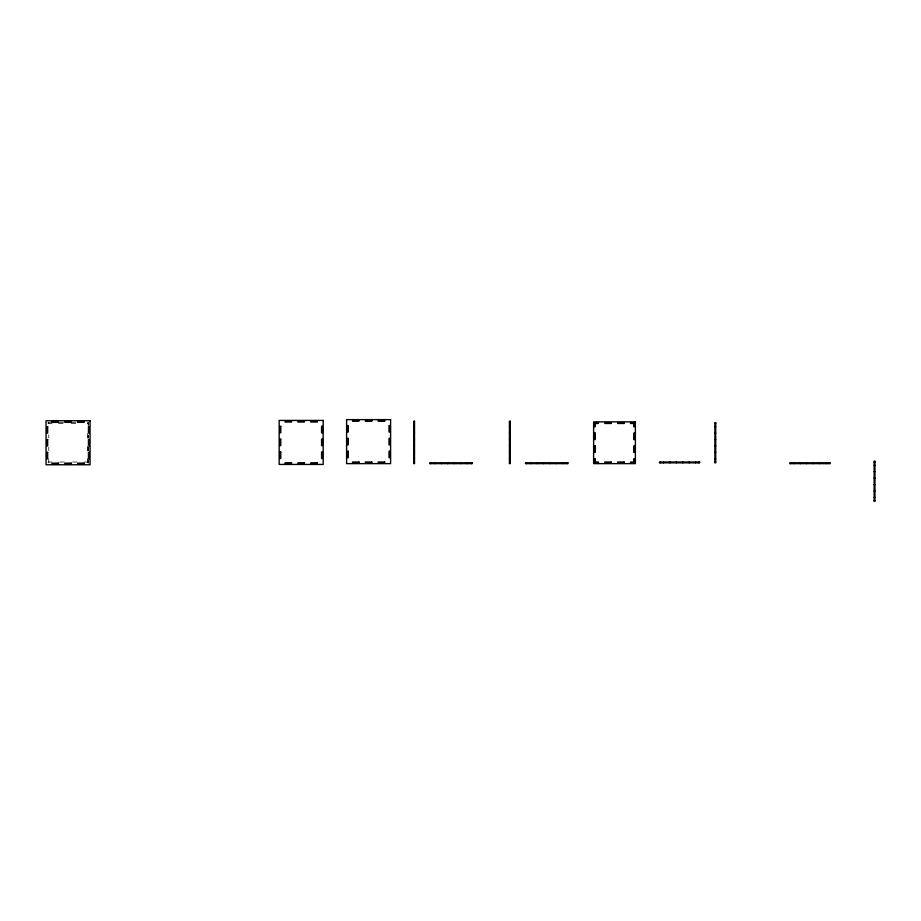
<?xml version="1.0" encoding="UTF-8"?>
<svg xmlns="http://www.w3.org/2000/svg" width="921" height="921" viewBox="0 0 921 921"><rect width="100%" height="100%" fill="white"/><g stroke="black" fill="none" stroke-linecap="round" stroke-linejoin="round"><path stroke-width="0.69" stroke-dasharray="4.61 3.45" d="M47.973 422.67L51.99 422.67M59.22 422.67L63.561 422.67M71.274 422.67L77.698 422.67M47.973 423.476L51.99 423.476M58.414 423.476L63.561 423.476M71.274 423.476L76.408 423.476M87.334 423.476L88.14 423.476M47.973 462.031L51.99 462.031M59.704 462.031L64.838 462.031M72.552 462.031L77.698 462.031M84.122 462.031L88.14 462.031M88.462 422.348L88.462 425.168M88.462 435.011L88.462 437.82M88.462 447.249L88.462 450.484M88.462 460.339L88.462 463.148M88.14 425.479L88.14 422.67L87.334 422.67L87.334 426.688M88.14 435.322L88.14 438.131M88.14 447.249L88.14 450.783M88.14 458.808L88.14 462.826M87.334 433.469L87.334 439.536M87.334 446.317L87.334 452.384M87.334 458.808L87.334 462.826M48.778 422.67L48.778 423.476M48.778 434.896L48.778 437.751M48.778 447.249L48.778 450.599M48.778 458.808L48.778 462.826"/><path stroke-width="1.38" d="M413.713 422.025L414.508 422.025M509.44 422.025L510.246 422.025M714.892 423.476L715.698 423.476M413.713 426.365L414.508 426.365M509.44 426.365L510.246 426.365M714.892 426.688L715.698 426.688M413.713 432.789L414.508 432.789M509.44 432.789L510.246 432.789M714.892 433.112L715.698 433.112M413.713 439.213L414.508 439.213M509.44 439.213L510.246 439.213M714.892 439.536L715.698 439.536M413.713 445.637L414.508 445.637M509.44 445.637L510.246 445.637M714.892 445.96L715.698 445.96M413.713 452.061L414.508 452.061M509.44 452.061L510.246 452.061M714.892 452.384L715.698 452.384M413.713 458.497L414.508 458.497M509.44 458.497L510.246 458.497M714.892 458.808L715.698 458.808M714.892 462.031L715.698 462.031M874.144 462.031L874.95 462.031M413.713 462.826L414.508 462.826M509.44 462.826L510.246 462.826M874.144 465.243L874.95 465.243M874.144 471.667L874.95 471.667M874.144 478.091L874.95 478.091M874.144 484.515L874.95 484.515M874.144 490.939L874.95 490.939M874.144 497.363L874.95 497.363M874.144 500.575L874.95 500.575M829.165 462.826L829.165 463.631M825.953 462.826L825.953 463.631M819.529 462.826L819.529 463.631M813.105 462.826L813.105 463.631M806.681 462.826L806.681 463.631M800.257 462.826L800.257 463.631M793.833 462.826L793.833 463.631M790.621 462.826L790.621 463.631M698.832 462.031L698.832 462.826M695.62 462.031L695.62 462.826M689.196 462.031L689.196 462.826M682.772 462.031L682.772 462.826M676.348 462.031L676.348 462.826M669.912 462.031L669.912 462.826M663.488 462.031L663.488 462.826M660.276 462.031L660.276 462.826M567.117 462.826L567.117 463.631M562.777 462.826L562.777 463.631M556.353 462.826L556.353 463.631M549.929 462.826L549.929 463.631M543.494 462.826L543.494 463.631M537.07 462.826L537.07 463.631M530.646 462.826L530.646 463.631M526.317 462.826L526.317 463.631M471.379 462.826L471.379 463.631M467.039 462.826L467.039 463.631M460.615 462.826L460.615 463.631M454.191 462.826L454.191 463.631M447.767 462.826L447.767 463.631M441.332 462.826L441.332 463.631M434.908 462.826L434.908 463.631M430.579 462.826L430.579 463.631M390.608 419.619L346.595 419.619L346.595 463.631L390.608 463.631L390.608 419.619M323.179 420.425L279.167 420.425L279.167 464.437L323.179 464.437L323.179 420.425M358.96 420.425L352.536 420.425L352.536 421.231L358.96 421.231L358.96 420.425M371.819 420.425L365.384 420.425L365.384 421.231L371.819 421.231L371.819 420.425M384.667 420.425L378.243 420.425L378.243 421.231L384.667 421.231L384.667 420.425M90.062 420.747L46.05 420.747L46.05 464.76L90.062 464.76L90.062 420.747M291.531 421.231L285.107 421.231L285.107 422.025L291.531 422.025L291.531 421.231M304.379 421.231L297.955 421.231L297.955 422.025L304.379 422.025L304.379 421.231M317.227 421.231L310.803 421.231L310.803 422.025L317.227 422.025L317.227 421.231M414.508 421.231L413.713 421.231L413.713 463.631L414.508 463.631L414.508 421.231M510.246 421.231L509.44 421.231L509.44 463.631L510.246 463.631L510.246 421.231M58.414 421.542L51.99 421.542L51.99 422.348L58.414 422.348L58.414 421.542M71.274 421.542L64.838 421.542L64.838 422.348L71.274 422.348L71.274 421.542M84.122 421.542L77.698 421.542L77.698 422.348L84.122 422.348L84.122 421.542M635.386 421.864L593.619 421.864L593.619 463.631L635.386 463.631L635.386 421.864M598.431 422.67L594.425 422.67L594.425 426.688L595.219 426.688L595.219 423.476L598.431 423.476L598.431 422.67M611.291 422.67L604.867 422.67L604.867 423.476L611.291 423.476L611.291 422.67M624.139 422.67L617.715 422.67L617.715 423.476L624.139 423.476L624.139 422.67M634.581 422.67L630.563 422.67L630.563 423.476L633.775 423.476L633.775 426.688L634.581 426.688L634.581 422.67M715.698 422.67L714.892 422.67L714.892 462.826L715.698 462.826L715.698 422.67M348.196 425.56L347.401 425.56L347.401 431.984L348.196 431.984L348.196 425.56M389.802 425.56L389.007 425.56L389.007 431.984L389.802 431.984L389.802 425.56M280.767 426.365L279.961 426.365L279.961 432.789L280.767 432.789L280.767 426.365M322.373 426.365L321.567 426.365L321.567 432.789L322.373 432.789L322.373 426.365M47.662 426.688L46.856 426.688L46.856 433.112L47.662 433.112L47.662 426.688M89.256 426.688L88.462 426.688L88.462 433.112L89.256 433.112L89.256 426.688M595.219 433.112L594.425 433.112L594.425 439.536L595.219 439.536L595.219 433.112M634.581 433.112L633.775 433.112L633.775 439.536L634.581 439.536L634.581 433.112M348.196 438.408L347.401 438.408L347.401 444.843L348.196 444.843L348.196 438.408M389.802 438.408L389.007 438.408L389.007 444.843L389.802 444.843L389.802 438.408M280.767 439.213L279.961 439.213L279.961 445.637L280.767 445.637L280.767 439.213M322.373 439.213L321.567 439.213L321.567 445.637L322.373 445.637L322.373 439.213M47.662 439.536L46.856 439.536L46.856 445.96L47.662 445.96L47.662 439.536M89.256 439.536L88.462 439.536L88.462 445.96L89.256 445.96L89.256 439.536M595.219 445.96L594.425 445.96L594.425 452.384L595.219 452.384L595.219 445.96M634.581 445.96L633.775 445.96L633.775 452.384L634.581 452.384L634.581 445.96M348.196 451.267L347.401 451.267L347.401 457.691L348.196 457.691L348.196 451.267M389.802 451.267L389.007 451.267L389.007 457.691L389.802 457.691L389.802 451.267M280.767 452.061L279.961 452.061L279.961 458.497L280.767 458.497L280.767 452.061M322.373 452.061L321.567 452.061L321.567 458.497L322.373 458.497L322.373 452.061M47.662 452.384L46.856 452.384L46.856 458.808L47.662 458.808L47.662 452.384M89.256 452.384L88.462 452.384L88.462 458.808L89.256 458.808L89.256 452.384M595.219 458.808L594.425 458.808L594.425 462.826L598.431 462.826L598.431 462.031L595.219 462.031L595.219 458.808M634.581 458.808L633.775 458.808L633.775 462.031L630.563 462.031L630.563 462.826L634.581 462.826L634.581 458.808M874.95 461.225L874.144 461.225L874.144 501.381L874.95 501.381L874.95 461.225M358.96 462.031L352.536 462.031L352.536 462.826L358.96 462.826L358.96 462.031M371.819 462.031L365.384 462.031L365.384 462.826L371.819 462.826L371.819 462.031M384.667 462.031L378.243 462.031L378.243 462.826L384.667 462.826L384.667 462.031M611.291 462.031L604.867 462.031L604.867 462.826L611.291 462.826L611.291 462.031M624.139 462.031L617.715 462.031L617.715 462.826L624.139 462.826L624.139 462.031M699.638 462.031L659.482 462.031L659.482 462.826L699.638 462.826L699.638 462.031M291.531 462.826L285.107 462.826L285.107 463.631L291.531 463.631L291.531 462.826M304.379 462.826L297.955 462.826L297.955 463.631L304.379 463.631L304.379 462.826M317.227 462.826L310.803 462.826L310.803 463.631L317.227 463.631L317.227 462.826M472.174 462.826L429.773 462.826L429.773 463.631L472.174 463.631L472.174 462.826M567.912 462.826L525.511 462.826L525.511 463.631L567.912 463.631L567.912 462.826M829.971 462.826L789.815 462.826L789.815 463.631L829.971 463.631L829.971 462.826M58.414 463.148L51.99 463.148L51.99 463.954L58.414 463.954L58.414 463.148M71.274 463.148L64.838 463.148L64.838 463.954L71.274 463.954L71.274 463.148M84.122 463.148L77.698 463.148L77.698 463.954L84.122 463.954L84.122 463.148"/></g></svg>
